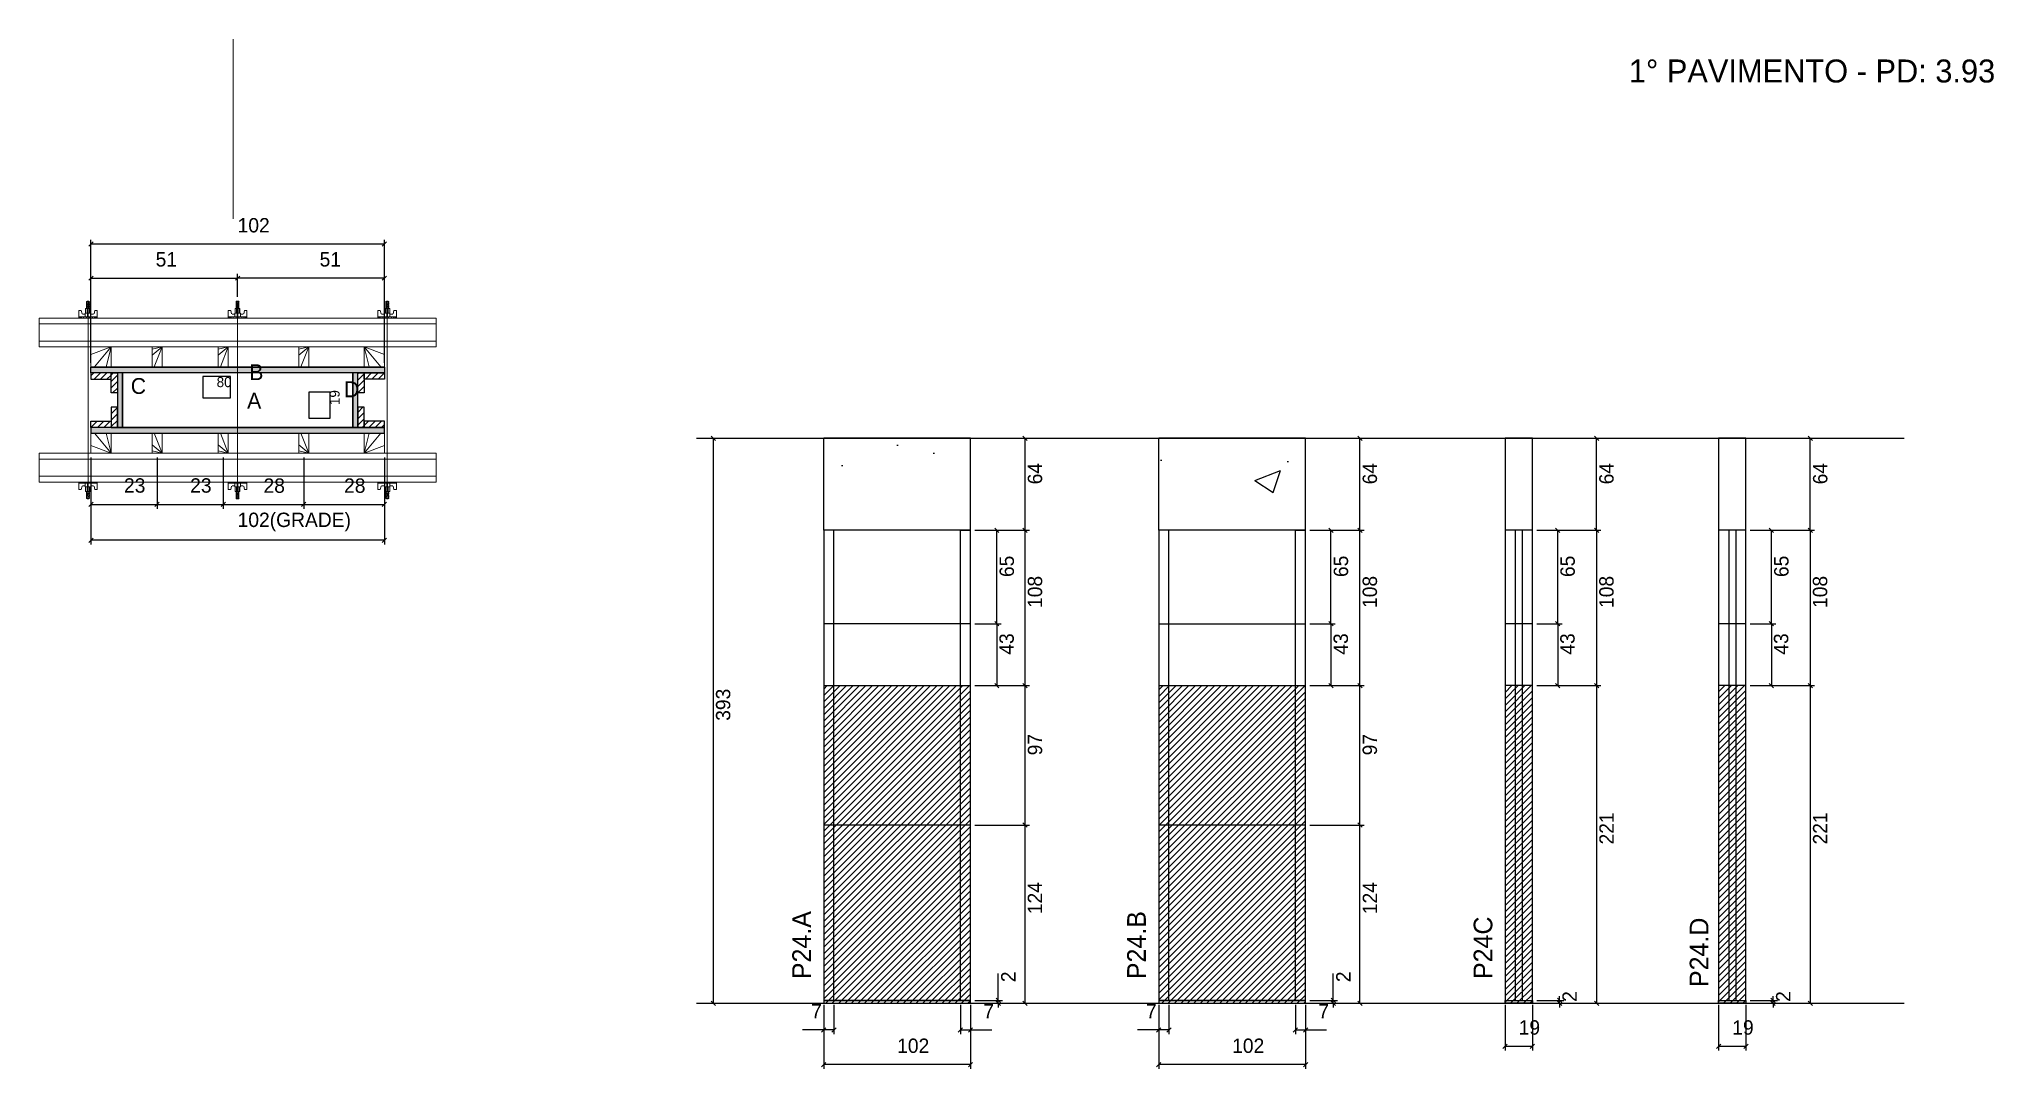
# Model space of a CAD drawing. Header units: metres. Extents: x 6286 to 7645, y 8614 to 9331.
import ezdxf

# ---------------------------------------------------------------- set-up
doc = ezdxf.new("R2010")
doc.units = ezdxf.units.M
for name, color, linetype in [('CHAPA', 7, 'Continuous'), ('COTA', 7, 'Continuous'), ('Hachura', 7, 'Continuous'), ('Madeira', 7, 'Continuous'), ('NOMENCLATURA', 7, 'Continuous'), ('Nível', 7, 'Continuous'), ('Painéis', 7, 'Continuous'), ('Perfil Metálico', 7, 'Continuous'), ('SARR_2.2x7', 7, 'Continuous'), ('SARRAFO', 7, 'Continuous'), ('Texto Seção', 7, 'Continuous'), ('TEXTO_GERAL', 7, 'Continuous')]:
    doc.layers.add(name, color=color, linetype=linetype)

msp = doc.modelspace()

# ---------------------------------------------------------------- hatches: boundary and pattern name
at = {"layer": 'COTA'}
h = msp.add_hatch(dxfattribs=at)
h.set_pattern_fill('AR-CONC')
h.paths.add_polyline_path([(6831.2, 8989.1), (6933.2, 8989.1), (6933.2, 9053.1), (6831.2, 9053.1), (6831.2, 8989.1)])
h = msp.add_hatch(dxfattribs=at)
h.set_pattern_fill('AR-CONC')
h.paths.add_polyline_path([(7064.1, 8989.1), (7166.1, 8989.1), (7166.1, 9053.1), (7064.1, 9053.1), (7064.1, 8989.1)])
h = msp.add_hatch(dxfattribs=at)
h.set_pattern_fill('AR-CONC')
h.paths.add_polyline_path([(7304.8, 8989.1), (7323.8, 8989.1), (7323.8, 9053.1), (7304.8, 9053.1), (7304.8, 8989.1)])
h = msp.add_hatch(dxfattribs=at)
h.set_pattern_fill('AR-CONC')
h.paths.add_polyline_path([(7453.3, 8989.1), (7472.3, 8989.1), (7472.3, 9053.1), (7453.3, 9053.1), (7453.3, 8989.1)])
at = {"layer": 'Hachura'}
h = msp.add_hatch(color=7, dxfattribs=at)
h.dxf.hatch_style = 1
h.paths.add_polyline_path([(6321.7, 9098.7), (6321.7, 9102.7), (6525.7, 9102.7), (6525.7, 9098.7), (6321.7, 9098.7)])
h = msp.add_hatch(color=7, dxfattribs=at)
h.dxf.hatch_style = 1
h.paths.add_polyline_path([(6321.7, 9098.7), (6321.7, 9102.7), (6525.7, 9102.7), (6525.7, 9098.7), (6321.7, 9098.7)])
h = msp.add_hatch(dxfattribs=at)
h.set_pattern_fill('ANSI31')
h.paths.add_polyline_path([(6335.7, 9098.7), (6335.7, 9094.3), (6321.7, 9094.3), (6321.7, 9098.7), (6335.7, 9098.7)])
h = msp.add_hatch(dxfattribs=at)
h.set_pattern_fill('ANSI31')
h.paths.add_polyline_path([(6340.1, 9098.7), (6335.7, 9098.7), (6335.7, 9084.7), (6340.1, 9084.7), (6340.1, 9098.7)])
h = msp.add_hatch(color=7, dxfattribs=at)
h.dxf.hatch_style = 1
h.paths.add_polyline_path([(6343.7, 9098.7), (6340.1, 9098.7), (6340.1, 9060.7), (6343.7, 9060.7), (6343.7, 9098.7)])
h = msp.add_hatch(color=7, dxfattribs=at)
h.dxf.hatch_style = 1
h.paths.add_polyline_path([(6343.7, 9098.7), (6340.1, 9098.7), (6340.1, 9060.7), (6343.7, 9060.7), (6343.7, 9098.7)])
h = msp.add_hatch(color=7, dxfattribs=at)
h.dxf.hatch_style = 1
h.paths.add_polyline_path([(6507.3, 9098.7), (6503.7, 9098.7), (6503.7, 9060.7), (6507.3, 9060.7), (6507.3, 9098.7)])
h = msp.add_hatch(color=7, dxfattribs=at)
h.dxf.hatch_style = 1
h.paths.add_polyline_path([(6507.3, 9098.7), (6503.7, 9098.7), (6503.7, 9060.7), (6507.3, 9060.7), (6507.3, 9098.7)])
h = msp.add_hatch(dxfattribs=at)
h.set_pattern_fill('ANSI31')
h.paths.add_polyline_path([(6511.7, 9098.7), (6507.3, 9098.7), (6507.3, 9084.7), (6511.7, 9084.7), (6511.7, 9098.7)])
h = msp.add_hatch(dxfattribs=at)
h.set_pattern_fill('ANSI31')
h.paths.add_polyline_path([(6511.7, 9098.7), (6511.7, 9094.3), (6525.7, 9094.3), (6525.7, 9098.7), (6511.7, 9098.7)])
h = msp.add_hatch(dxfattribs=at)
h.set_pattern_fill('ANSI31')
h.paths.add_polyline_path([(6335.7, 9060.7), (6335.7, 9065.1), (6321.7, 9065.1), (6321.7, 9060.7), (6335.7, 9060.7)])
h = msp.add_hatch(dxfattribs=at)
h.set_pattern_fill('ANSI31')
h.paths.add_polyline_path([(6340.1, 9060.7), (6335.7, 9060.7), (6335.7, 9074.7), (6340.1, 9074.7), (6340.1, 9060.7)])
h = msp.add_hatch(dxfattribs=at)
h.set_pattern_fill('ANSI31')
h.paths.add_polyline_path([(6511.7, 9060.7), (6507.3, 9060.7), (6507.3, 9074.7), (6511.7, 9074.7), (6511.7, 9060.7)])
h = msp.add_hatch(dxfattribs=at)
h.set_pattern_fill('ANSI31')
h.paths.add_polyline_path([(6511.7, 9060.7), (6511.7, 9065.1), (6525.7, 9065.1), (6525.7, 9060.7), (6511.7, 9060.7)])
h = msp.add_hatch(color=7, dxfattribs=at)
h.dxf.hatch_style = 1
h.paths.add_polyline_path([(6321.7, 9060.7), (6321.7, 9056.7), (6525.7, 9056.7), (6525.7, 9060.7), (6321.7, 9060.7)])
h = msp.add_hatch(color=7, dxfattribs=at)
h.dxf.hatch_style = 1
h.paths.add_polyline_path([(6321.7, 9060.7), (6321.7, 9056.7), (6525.7, 9056.7), (6525.7, 9060.7), (6321.7, 9060.7)])
h = msp.add_hatch(dxfattribs=at)
h.set_pattern_fill('ANSI31')
h.paths.add_polyline_path([(6933.2, 8660.1), (6933.2, 8881.1), (6831.2, 8881.1), (6831.2, 8660.1), (6933.2, 8660.1), (6933.2, 8660.1)])
h = msp.add_hatch(dxfattribs=at)
h.set_pattern_fill('ANSI31')
h.paths.add_polyline_path([(7166.1, 8660.1), (7166.1, 8881.1), (7064.1, 8881.1), (7064.1, 8660.1), (7166.1, 8660.1), (7166.1, 8660.1)])
h = msp.add_hatch(dxfattribs=at)
h.set_pattern_fill('ANSI31')
h.paths.add_polyline_path([(7323.8, 8660.1), (7323.8, 8881.1), (7304.8, 8881.1), (7304.8, 8660.1), (7323.8, 8660.1), (7323.8, 8660.1)])
h = msp.add_hatch(dxfattribs=at)
h.set_pattern_fill('ANSI31')
h.paths.add_polyline_path([(7472.3, 8660.1), (7472.3, 8881.1), (7453.3, 8881.1), (7453.3, 8660.1), (7472.3, 8660.1)])

# ---------------------------------------------------------------- linework, layer by layer
at = {"layer": 'CHAPA', "color": 1, "lineweight": 25}
for points in [[(6321.7, 9098.7), (6321.7, 9102.7), (6525.7, 9102.7), (6525.7, 9098.7)], [(6321.7, 9098.7), (6321.7, 9102.7), (6525.7, 9102.7), (6525.7, 9098.7)], [(6343.7, 9098.7), (6340.1, 9098.7), (6340.1, 9060.7), (6343.7, 9060.7)], [(6343.7, 9098.7), (6340.1, 9098.7), (6340.1, 9060.7), (6343.7, 9060.7)], [(6507.3, 9098.7), (6503.7, 9098.7), (6503.7, 9060.7), (6507.3, 9060.7)], [(6507.3, 9098.7), (6503.7, 9098.7), (6503.7, 9060.7), (6507.3, 9060.7)], [(6321.7, 9060.7), (6321.7, 9056.7), (6525.7, 9056.7), (6525.7, 9060.7)], [(6321.7, 9060.7), (6321.7, 9056.7), (6525.7, 9056.7), (6525.7, 9060.7)]]:
    msp.add_lwpolyline(points, close=True, dxfattribs=at)
at = {"layer": 'COTA', "color": 0, "lineweight": 25}
for p, q in [((6323.2, 9189.7), (6320.2, 9186.7)), ((6524.2, 9186.7), (6527.2, 9189.7)), ((6323.2, 9166), (6320.2, 9163)), ((6425.2, 9166), (6422.2, 9163)), ((6422.2, 9163), (6425.2, 9166)), ((6524.2, 9163), (6527.2, 9166)), ((6756, 9051.6), (6753, 9054.6)), ((6972.6, 9051.6), (6969.6, 9054.6)), ((7205.4, 9051.6), (7202.4, 9054.6)), ((7370, 9051.6), (7367, 9054.6)), ((7518.5, 9051.6), (7515.5, 9054.6)), ((6323.2, 9008.6), (6320.2, 9005.6)), ((6366.2, 9005.6), (6369.2, 9008.6)), ((6369.2, 9008.6), (6366.2, 9005.6)), ((6412.2, 9005.6), (6415.2, 9008.6)), ((6415.2, 9008.6), (6412.2, 9005.6)), ((6468.2, 9005.6), (6471.2, 9008.6)), ((6471.2, 9008.6), (6468.2, 9005.6)), ((6524.2, 9005.6), (6527.2, 9008.6)), ((6323.2, 8983.7), (6320.2, 8980.7)), ((6524.2, 8980.7), (6527.2, 8983.7)), ((6953, 8987.6), (6950, 8990.6)), ((6972.6, 8987.6), (6969.6, 8990.6)), ((6969.6, 8990.6), (6972.6, 8987.6)), ((7185.3, 8987.6), (7182.3, 8990.6)), ((7205.4, 8987.6), (7202.4, 8990.6)), ((7202.4, 8990.6), (7205.4, 8987.6)), ((7343, 8987.6), (7340, 8990.6)), ((7367, 8990.6), (7370, 8987.6)), ((7370, 8987.6), (7367, 8990.6)), ((7491.5, 8987.6), (7488.5, 8990.6)), ((7515.5, 8990.6), (7518.5, 8987.6)), ((7518.5, 8987.6), (7515.5, 8990.6)), ((6950, 8925.6), (6953, 8922.6)), ((6953, 8922.6), (6950, 8925.6)), ((7182.3, 8925.6), (7185.3, 8922.6)), ((7185.3, 8922.6), (7182.3, 8925.6)), ((7340, 8925.6), (7343, 8922.6)), ((7343, 8922.6), (7340, 8925.6)), ((7488.5, 8925.6), (7491.5, 8922.6)), ((7491.5, 8922.6), (7488.5, 8925.6)), ((6950, 8882.6), (6953, 8879.6)), ((6969.6, 8882.6), (6972.6, 8879.6)), ((6972.6, 8879.6), (6969.6, 8882.6)), ((7182.3, 8882.6), (7185.3, 8879.6)), ((7202.4, 8882.6), (7205.4, 8879.6)), ((7205.4, 8879.6), (7202.4, 8882.6)), ((7340, 8882.6), (7343, 8879.6)), ((7367, 8882.6), (7370, 8879.6)), ((7370, 8879.6), (7367, 8882.6)), ((7488.5, 8882.6), (7491.5, 8879.6)), ((7515.5, 8882.6), (7518.5, 8879.6)), ((7518.5, 8879.6), (7515.5, 8882.6)), ((6972.6, 8782.6), (6969.6, 8785.6)), ((6969.6, 8785.6), (6972.6, 8782.6)), ((7205.4, 8782.6), (7202.4, 8785.6)), ((7202.4, 8785.6), (7205.4, 8782.6)), ((6753, 8661.6), (6756, 8658.6)), ((6951, 8663.6), (6954, 8660.6)), ((6954, 8658.6), (6951, 8661.6)), ((6969.6, 8661.6), (6972.6, 8658.6)), ((7183.9, 8663.6), (7186.9, 8660.6)), ((7186.9, 8658.6), (7183.9, 8661.6)), ((7202.4, 8661.6), (7205.4, 8658.6)), ((7341.2, 8663.6), (7344.2, 8660.6)), ((7344.2, 8658.6), (7341.2, 8661.6)), ((7367, 8661.6), (7370, 8658.6)), ((7489.7, 8663.6), (7492.7, 8660.6)), ((7492.7, 8658.6), (7489.7, 8661.6)), ((7515.5, 8661.6), (7518.5, 8658.6)), ((6832.7, 8643.1), (6829.7, 8640.1)), ((6836.7, 8640.1), (6839.7, 8643.1)), ((6927.7, 8643.1), (6924.7, 8640.1)), ((6931.7, 8640.1), (6934.7, 8643.1)), ((7065.6, 8643.1), (7062.6, 8640.1)), ((7069.6, 8640.1), (7072.6, 8643.1)), ((7160.6, 8643.1), (7157.6, 8640.1)), ((7164.6, 8640.1), (7167.6, 8643.1)), ((7306.3, 8631.7), (7303.3, 8628.7)), ((7322.3, 8628.7), (7325.3, 8631.7)), ((7454.8, 8631.7), (7451.8, 8628.7)), ((7470.8, 8628.7), (7473.8, 8631.7)), ((6832.7, 8619), (6829.7, 8616)), ((6931.7, 8616), (6934.7, 8619)), ((7065.6, 8619), (7062.6, 8616)), ((7164.6, 8616), (7167.6, 8619))]:
    msp.add_line(p, q, dxfattribs=at)
at = {"layer": 'COTA', "color": 241, "lineweight": 25}
for p, q in [((6321.7, 9105.7), (6321.7, 9191.2)), ((6525.7, 9188.2), (6321.7, 9188.2)), ((6525.7, 9105.7), (6525.7, 9191.2)), ((6321.7, 9139.7), (6321.7, 9167.5)), ((6321.7, 9164.5), (6423.7, 9164.5)), ((6423.7, 9151.5), (6423.7, 9167.5)), ((6423.7, 9151.5), (6423.7, 9167.5)), ((6525.7, 9164.5), (6423.7, 9164.5)), ((6525.7, 9139.7), (6525.7, 9167.5)), ((6933.2, 9053.1), (6831.2, 9053.1)), ((6831.2, 8989.1), (6831.2, 9053.1)), ((6933.2, 8989.1), (6933.2, 9053.1)), ((7166.1, 9053.1), (7064.1, 9053.1)), ((7064.1, 8989.1), (7064.1, 9053.1)), ((7166.1, 8989.1), (7166.1, 9053.1)), ((6321.7, 9039.7), (6321.7, 8979.2)), ((6321.7, 9039.7), (6321.7, 9004.1)), ((6367.7, 9039.7), (6367.7, 9004.1)), ((6367.7, 9039.7), (6367.7, 9004.1)), ((6413.7, 9039.7), (6413.7, 9004.1)), ((6413.7, 9039.7), (6413.7, 9004.1)), ((6469.7, 9039.7), (6469.7, 9004.1)), ((6469.7, 9039.7), (6469.7, 9004.1)), ((6525.7, 9039.7), (6525.7, 8979.2)), ((6525.7, 9039.7), (6525.7, 9004.1)), ((6321.7, 9007.1), (6367.7, 9007.1)), ((6367.7, 9007.1), (6413.7, 9007.1)), ((6413.7, 9007.1), (6469.7, 9007.1)), ((6469.7, 9007.1), (6525.7, 9007.1)), ((6525.7, 8982.2), (6321.7, 8982.2))]:
    msp.add_line(p, q, dxfattribs=at)
at = {"layer": 'COTA', "color": 180, "lineweight": 25}
for p, q in [((6418.8, 9096.2), (6399.5, 9096.2)), ((6399.5, 9096.2), (6399.5, 9081.2)), ((6418.8, 9081.2), (6418.8, 9096.2)), ((6399.5, 9081.2), (6418.8, 9081.2)), ((6488.1, 9085.2), (6473.1, 9085.2)), ((6473.1, 9085.2), (6473.1, 9067.2)), ((6488.1, 9067.2), (6488.1, 9085.2)), ((6473.1, 9067.2), (6488.1, 9067.2))]:
    msp.add_line(p, q, dxfattribs=at)
at = {"layer": 'COTA', "color": 4, "lineweight": 25}
for p, q in [((6745.6, 9053.1), (6757.5, 9053.1)), ((6754.5, 8660.1), (6754.5, 9053.1)), ((6936.2, 9053.1), (6974.1, 9053.1)), ((6971.1, 8989.1), (6971.1, 9053.1)), ((7169.1, 9053.1), (7206.9, 9053.1)), ((7203.9, 8989.1), (7203.9, 9053.1)), ((7326.8, 9053.1), (7371.5, 9053.1)), ((7368.5, 8989.1), (7368.5, 9053.1)), ((7475.3, 9053.1), (7520, 9053.1)), ((7517, 8989.1), (7517, 9053.1)), ((6936.2, 8989.1), (6974.1, 8989.1)), ((6936.2, 8989.1), (6974.1, 8989.1)), ((6936.2, 8989.1), (6954.5, 8989.1)), ((6951.5, 8924.1), (6951.5, 8989.1)), ((6971.1, 8881.1), (6971.1, 8989.1)), ((7169.1, 8989.1), (7206.9, 8989.1)), ((7169.1, 8989.1), (7206.9, 8989.1)), ((7169.1, 8989.1), (7186.8, 8989.1)), ((7183.8, 8924.1), (7183.8, 8989.1)), ((7203.9, 8881.1), (7203.9, 8989.1)), ((7326.8, 8989.1), (7371.5, 8989.1)), ((7326.8, 8989.1), (7371.5, 8989.1)), ((7326.8, 8989.1), (7344.5, 8989.1)), ((7341.5, 8924.1), (7341.5, 8989.1)), ((7368.5, 8989.1), (7368.5, 8881.1)), ((7475.3, 8989.1), (7520, 8989.1)), ((7475.3, 8989.1), (7520, 8989.1)), ((7475.3, 8989.1), (7493, 8989.1)), ((7490, 8924.1), (7490, 8989.1)), ((7517, 8989.1), (7517, 8881.1)), ((6936.2, 8924.1), (6954.5, 8924.1)), ((6936.2, 8924.1), (6954.5, 8924.1)), ((6951.5, 8924.1), (6951.5, 8881.1)), ((7169.1, 8924.1), (7186.8, 8924.1)), ((7169.1, 8924.1), (7186.8, 8924.1)), ((7183.8, 8924.1), (7183.8, 8881.1)), ((7326.8, 8924.1), (7344.5, 8924.1)), ((7326.8, 8924.1), (7344.5, 8924.1)), ((7341.5, 8924.1), (7341.5, 8881.1)), ((7475.3, 8924.1), (7493, 8924.1)), ((7475.3, 8924.1), (7493, 8924.1)), ((7490, 8924.1), (7490, 8881.1)), ((6936.2, 8881.1), (6974.1, 8881.1)), ((6936.2, 8881.1), (6974.1, 8881.1)), ((6936.2, 8881.1), (6954.5, 8881.1)), ((6971.1, 8784.1), (6971.1, 8881.1)), ((7169.1, 8881.1), (7206.9, 8881.1)), ((7169.1, 8881.1), (7206.9, 8881.1)), ((7169.1, 8881.1), (7186.8, 8881.1)), ((7203.9, 8784.1), (7203.9, 8881.1)), ((7326.8, 8881.1), (7371.5, 8881.1)), ((7326.8, 8881.1), (7371.5, 8881.1)), ((7326.8, 8881.1), (7344.5, 8881.1)), ((7368.5, 8881.1), (7368.5, 8660.1)), ((7475.3, 8881.1), (7520, 8881.1)), ((7475.3, 8881.1), (7520, 8881.1)), ((7475.3, 8881.1), (7493, 8881.1)), ((7517, 8881.1), (7517, 8660.1)), ((6936.2, 8784.1), (6974.1, 8784.1)), ((6936.2, 8784.1), (6974.1, 8784.1)), ((6971.1, 8660.1), (6971.1, 8784.1)), ((7169.1, 8784.1), (7206.9, 8784.1)), ((7169.1, 8784.1), (7206.9, 8784.1)), ((7203.9, 8660.1), (7203.9, 8784.1)), ((6952.5, 8662.1), (6952.5, 8680.9)), ((7185.4, 8662.1), (7185.4, 8680.9)), ((6745.6, 8660.1), (6757.5, 8660.1)), ((6831.2, 8659.1), (6831.2, 8614.5)), ((6831.2, 8657.1), (6831.2, 8638.6)), ((6838.2, 8659.1), (6838.2, 8638.6)), ((6926.2, 8659.1), (6926.2, 8638.6)), ((6933.2, 8659.1), (6933.2, 8614.5)), ((6933.2, 8657.1), (6933.2, 8638.6)), ((6936.2, 8662.1), (6955.5, 8662.1)), ((6936.2, 8660.1), (6955.5, 8660.1)), ((6936.2, 8660.1), (6974.1, 8660.1)), ((6952.5, 8660.1), (6952.5, 8662.1)), ((6952.5, 8660.1), (6952.5, 8657.1)), ((7064.1, 8659.1), (7064.1, 8614.5)), ((7064.1, 8657.1), (7064.1, 8638.6)), ((7071.1, 8659.1), (7071.1, 8638.6)), ((7159.1, 8659.1), (7159.1, 8638.6)), ((7166.1, 8659.1), (7166.1, 8614.5)), ((7166.1, 8657.1), (7166.1, 8638.6)), ((7169.1, 8662.1), (7188.4, 8662.1)), ((7169.1, 8660.1), (7188.4, 8660.1)), ((7169.1, 8660.1), (7206.9, 8660.1)), ((7185.4, 8660.1), (7185.4, 8662.1)), ((7185.4, 8660.1), (7185.4, 8657.1)), ((7304.8, 8659.1), (7304.8, 8627.2)), ((7323.8, 8659.1), (7323.8, 8627.2)), ((7326.8, 8662.1), (7345.7, 8662.1)), ((7326.8, 8660.1), (7345.7, 8660.1)), ((7326.8, 8660.1), (7371.5, 8660.1)), ((7342.7, 8662.1), (7342.7, 8665.1)), ((7342.7, 8660.1), (7342.7, 8662.1)), ((7342.7, 8660.1), (7342.7, 8657.1)), ((7453.3, 8659.1), (7453.3, 8627.2)), ((7472.3, 8659.1), (7472.3, 8627.2)), ((7475.3, 8662.1), (7494.2, 8662.1)), ((7475.3, 8660.1), (7494.2, 8660.1)), ((7475.3, 8660.1), (7520, 8660.1)), ((7491.2, 8662.1), (7491.2, 8665.1)), ((7491.2, 8660.1), (7491.2, 8662.1)), ((7491.2, 8660.1), (7491.2, 8657.1)), ((6831.2, 8641.6), (6816.5, 8641.6)), ((6838.2, 8641.6), (6831.2, 8641.6)), ((6926.2, 8641.6), (6933.2, 8641.6)), ((6933.2, 8641.6), (6948, 8641.6)), ((7064.1, 8641.6), (7049.4, 8641.6)), ((7071.1, 8641.6), (7064.1, 8641.6)), ((7159.1, 8641.6), (7166.1, 8641.6)), ((7166.1, 8641.6), (7180.8, 8641.6)), ((7304.8, 8630.2), (7323.8, 8630.2)), ((7453.3, 8630.2), (7472.3, 8630.2)), ((6933.2, 8617.5), (6831.2, 8617.5)), ((7166.1, 8617.5), (7064.1, 8617.5))]:
    msp.add_line(p, q, dxfattribs=at)
at = {"layer": 'COTA', "color": 241, "lineweight": 25}
for points in [[(7323.8, 8989.1), (7323.8, 9053.1), (7304.8, 9053.1), (7304.8, 8989.1)], [(7472.3, 8989.1), (7472.3, 9053.1), (7453.3, 9053.1), (7453.3, 8989.1)]]:
    msp.add_lwpolyline(points, dxfattribs=at)
at = {"layer": 'Hachura', "color": 0, "lineweight": 9}
for p, q in [((6320.7, 9146.5), (6318.5, 9147.6)), ((6320.7, 9145.3), (6318.5, 9146.4)), ((6318.6, 9148.2), (6319, 9148.5)), ((6318.6, 9147.9), (6318.6, 9148.2)), ((6320.6, 9148.2), (6318.6, 9148.2)), ((6318.6, 9147.9), (6320.6, 9146.9)), ((6318.6, 9147.9), (6320.6, 9146.9)), ((6318.6, 9147.8), (6320.7, 9146.7)), ((6318.6, 9146.7), (6318.6, 9147.4)), ((6320.6, 9146.4), (6318.6, 9147.4)), ((6318.6, 9146.7), (6320.6, 9145.8)), ((6318.6, 9146.7), (6320.7, 9145.6)), ((6318.6, 9145.6), (6318.6, 9146.2)), ((6320.6, 9145.3), (6318.6, 9146.2)), ((6318.6, 9146), (6318.6, 9146.2)), ((6319, 9148.5), (6320.2, 9148.5)), ((6320.6, 9147.6), (6319.3, 9148.2)), ((6320.7, 9147.7), (6319.5, 9148.2)), ((6320.1, 9148.2), (6320.7, 9147.9)), ((6320.6, 9148.2), (6320.2, 9148.5)), ((6320.3, 9148.2), (6320.6, 9148.1)), ((6320.6, 9147.6), (6320.6, 9146.9)), ((6320.6, 9145.8), (6320.6, 9146.4)), ((6424.7, 9146.5), (6422.5, 9147.6)), ((6424.7, 9145.3), (6422.5, 9146.4)), ((6422.6, 9148.2), (6423, 9148.5)), ((6422.6, 9147.9), (6422.6, 9148.2)), ((6424.6, 9148.2), (6422.6, 9148.2)), ((6422.6, 9147.9), (6424.6, 9146.9)), ((6422.6, 9147.9), (6424.6, 9146.9)), ((6422.6, 9147.8), (6424.7, 9146.7)), ((6422.6, 9146.7), (6422.6, 9147.4)), ((6424.6, 9146.4), (6422.6, 9147.4)), ((6422.6, 9146.7), (6424.6, 9145.8)), ((6422.6, 9146.7), (6424.7, 9145.6)), ((6422.6, 9145.6), (6422.6, 9146.2)), ((6424.6, 9145.3), (6422.6, 9146.2)), ((6422.6, 9146), (6422.6, 9146.2)), ((6423, 9148.5), (6424.2, 9148.5)), ((6424.6, 9147.6), (6423.3, 9148.2)), ((6424.7, 9147.7), (6423.5, 9148.2)), ((6424.1, 9148.2), (6424.7, 9147.9)), ((6424.6, 9148.2), (6424.2, 9148.5)), ((6424.3, 9148.2), (6424.6, 9148.1)), ((6424.6, 9147.6), (6424.6, 9146.9)), ((6424.6, 9145.8), (6424.6, 9146.4)), ((6527.3, 9148.2), (6526.6, 9147.9)), ((6528.8, 9147.8), (6526.6, 9146.7)), ((6528.8, 9146.7), (6526.6, 9145.6)), ((6526.7, 9147.7), (6527.8, 9148.2)), ((6526.7, 9146.5), (6528.8, 9147.6)), ((6526.7, 9145.3), (6528.8, 9146.4)), ((6526.8, 9148.2), (6527.1, 9148.5)), ((6527, 9148.2), (6526.8, 9148.1)), ((6526.8, 9147.6), (6528.1, 9148.2)), ((6526.8, 9148.2), (6528.7, 9148.2)), ((6528.7, 9147.9), (6526.8, 9146.9)), ((6528.7, 9147.9), (6526.8, 9146.9)), ((6526.8, 9147.6), (6526.8, 9146.9)), ((6526.8, 9146.4), (6528.7, 9147.4)), ((6528.7, 9146.7), (6526.8, 9145.8)), ((6526.8, 9145.8), (6526.8, 9146.4)), ((6526.8, 9145.3), (6528.7, 9146.2)), ((6528.4, 9148.5), (6527.1, 9148.5)), ((6528.7, 9148.2), (6528.4, 9148.5)), ((6528.7, 9147.9), (6528.7, 9148.2)), ((6528.7, 9146.7), (6528.7, 9147.4)), ((6528.7, 9145.6), (6528.7, 9146.2)), ((6528.7, 9146), (6528.7, 9146.2)), ((6313.2, 9136.7), (6313.2, 9141.9)), ((6313.2, 9141.9), (6314.9, 9141.9)), ((6313.2, 9137.7), (6326.1, 9137.7)), ((6313.2, 9137.7), (6318.4, 9137.7)), ((6326.1, 9136.7), (6313.2, 9136.7)), ((6313.4, 9137.7), (6313.4, 9136.7)), ((6313.6, 9137.7), (6313.6, 9136.7)), ((6313.9, 9137.7), (6313.9, 9136.7)), ((6314.4, 9137.7), (6314.4, 9136.7)), ((6314.9, 9141.9), (6315.5, 9139.7)), ((6315.2, 9137.7), (6315.2, 9136.7)), ((6315.8, 9139.5), (6317.7, 9139.5)), ((6316.6, 9137.7), (6316.6, 9136.7)), ((6325.2, 9136.7), (6317.4, 9136.7)), ((6317.7, 9140.2), (6321.6, 9140.2)), ((6317.7, 9137.7), (6317.7, 9140.2)), ((6319.7, 9137.7), (6317.7, 9137.7)), ((6321.3, 9143.5), (6318, 9143.5)), ((6318, 9143.5), (6318, 9140.2)), ((6321.3, 9143.4), (6318, 9143.4)), ((6318.4, 9137.7), (6319, 9137.7)), ((6320.7, 9144.2), (6318.5, 9145.2)), ((6319.8, 9143.5), (6318.5, 9144.1)), ((6318.6, 9145.6), (6320.6, 9144.6)), ((6318.6, 9145.5), (6320.7, 9144.4)), ((6318.6, 9144.4), (6318.6, 9145.1)), ((6320.6, 9144.1), (6318.6, 9145.1)), ((6318.6, 9144.4), (6320.6, 9143.5)), ((6319.5, 9143.5), (6318.6, 9143.9)), ((6318.6, 9143.5), (6318.6, 9143.9)), ((6318.7, 9137.3), (6318.7, 9137.5)), ((6318.7, 9136.9), (6318.7, 9137.3)), ((6319, 9143.5), (6319, 9140.2)), ((6319.4, 9137.7), (6319.4, 9139.6)), ((6319.7, 9137.7), (6319.7, 9136.7)), ((6319.9, 9139.6), (6319.9, 9137.7)), ((6320.6, 9145), (6320.6, 9145.3)), ((6320.6, 9145), (6320.6, 9144.6)), ((6320.6, 9144.1), (6320.6, 9143.5)), ((6320.6, 9143.5), (6320.6, 9140.2)), ((6320.6, 9137.5), (6320.6, 9137.1)), ((6321.3, 9140.2), (6321.3, 9143.5)), ((6321.6, 9140.2), (6321.3, 9140.2)), ((6321.6, 9140.2), (6321.3, 9140.2)), ((6321.6, 9140.2), (6321.6, 9137.7)), ((6323.5, 9139.5), (6321.6, 9139.5)), ((6322.7, 9137.7), (6322.7, 9136.7)), ((6324.4, 9141.9), (6323.9, 9139.7)), ((6324.1, 9137.7), (6324.1, 9136.7)), ((6326.1, 9141.9), (6324.4, 9141.9)), ((6325, 9137.7), (6325, 9136.7)), ((6325.4, 9137.7), (6325.4, 9136.7)), ((6325.8, 9137.7), (6325.8, 9136.7)), ((6326, 9137.7), (6326, 9136.7)), ((6326.1, 9137.7), (6326.1, 9141.9)), ((6326.1, 9137.7), (6326.1, 9136.7)), ((6417.2, 9136.7), (6417.2, 9141.9)), ((6417.2, 9141.9), (6418.9, 9141.9)), ((6417.2, 9137.7), (6430.1, 9137.7)), ((6417.2, 9137.7), (6422.4, 9137.7)), ((6430.1, 9136.7), (6417.2, 9136.7)), ((6417.4, 9137.7), (6417.4, 9136.7)), ((6417.6, 9137.7), (6417.6, 9136.7)), ((6417.9, 9137.7), (6417.9, 9136.7)), ((6418.4, 9137.7), (6418.4, 9136.7)), ((6418.9, 9141.9), (6419.5, 9139.7)), ((6419.2, 9137.7), (6419.2, 9136.7)), ((6419.8, 9139.5), (6421.7, 9139.5)), ((6420.6, 9137.7), (6420.6, 9136.7)), ((6429.2, 9136.7), (6421.4, 9136.7)), ((6421.7, 9140.2), (6425.6, 9140.2)), ((6421.7, 9137.7), (6421.7, 9140.2)), ((6423.7, 9137.7), (6421.7, 9137.7)), ((6425.3, 9143.5), (6422, 9143.5)), ((6422, 9143.5), (6422, 9140.2)), ((6425.3, 9143.4), (6422, 9143.4)), ((6422.4, 9137.7), (6423, 9137.7)), ((6424.7, 9144.2), (6422.5, 9145.2)), ((6423.8, 9143.5), (6422.5, 9144.1)), ((6422.6, 9145.6), (6424.6, 9144.6)), ((6422.6, 9145.5), (6424.7, 9144.4)), ((6422.6, 9144.4), (6422.6, 9145.1)), ((6424.6, 9144.1), (6422.6, 9145.1)), ((6422.6, 9144.4), (6424.6, 9143.5)), ((6423.5, 9143.5), (6422.6, 9143.9)), ((6422.6, 9143.5), (6422.6, 9143.9)), ((6422.7, 9137.3), (6422.7, 9137.5)), ((6422.7, 9136.9), (6422.7, 9137.3)), ((6423, 9143.5), (6423, 9140.2)), ((6423.4, 9137.7), (6423.4, 9139.6)), ((6423.7, 9137.7), (6423.7, 9136.7)), ((6423.9, 9139.6), (6423.9, 9137.7)), ((6424.6, 9145), (6424.6, 9145.3)), ((6424.6, 9145), (6424.6, 9144.6)), ((6424.6, 9144.1), (6424.6, 9143.5)), ((6424.6, 9143.5), (6424.6, 9140.2)), ((6424.6, 9137.5), (6424.6, 9137.1)), ((6425.3, 9140.2), (6425.3, 9143.5)), ((6425.6, 9140.2), (6425.3, 9140.2)), ((6425.6, 9140.2), (6425.3, 9140.2)), ((6425.6, 9140.2), (6425.6, 9137.7)), ((6427.5, 9139.5), (6425.6, 9139.5)), ((6426.7, 9137.7), (6426.7, 9136.7)), ((6428.4, 9141.9), (6427.9, 9139.7)), ((6428.1, 9137.7), (6428.1, 9136.7)), ((6430.1, 9141.9), (6428.4, 9141.9)), ((6429, 9137.7), (6429, 9136.7)), ((6429.4, 9137.7), (6429.4, 9136.7)), ((6429.8, 9137.7), (6429.8, 9136.7)), ((6430, 9137.7), (6430, 9136.7)), ((6430.1, 9137.7), (6430.1, 9141.9)), ((6430.1, 9137.7), (6430.1, 9136.7)), ((6521.2, 9137.7), (6521.2, 9141.9)), ((6521.2, 9141.9), (6522.9, 9141.9)), ((6534.1, 9137.7), (6521.2, 9137.7)), ((6521.2, 9137.7), (6521.2, 9136.7)), ((6521.2, 9136.7), (6534.1, 9136.7)), ((6521.4, 9137.7), (6521.4, 9136.7)), ((6521.6, 9137.7), (6521.6, 9136.7)), ((6521.9, 9137.7), (6521.9, 9136.7)), ((6522.2, 9136.7), (6530, 9136.7)), ((6522.4, 9137.7), (6522.4, 9136.7)), ((6522.9, 9141.9), (6523.5, 9139.7)), ((6523.2, 9137.7), (6523.2, 9136.7)), ((6523.8, 9139.5), (6525.7, 9139.5)), ((6524.6, 9137.7), (6524.6, 9136.7)), ((6529.6, 9140.2), (6525.7, 9140.2)), ((6525.7, 9140.2), (6525.7, 9137.7)), ((6525.7, 9140.2), (6526, 9140.2)), ((6525.7, 9140.2), (6526, 9140.2)), ((6526, 9143.5), (6529.4, 9143.5)), ((6526, 9140.2), (6526, 9143.5)), ((6526, 9143.4), (6529.4, 9143.4)), ((6528.8, 9145.5), (6526.6, 9144.4)), ((6526.7, 9144.2), (6528.8, 9145.2)), ((6526.7, 9137.5), (6526.7, 9137.1)), ((6528.7, 9145.6), (6526.8, 9144.6)), ((6526.8, 9145), (6526.8, 9145.3)), ((6526.8, 9144.1), (6528.7, 9145.1)), ((6526.8, 9145), (6526.8, 9144.6)), ((6528.7, 9144.4), (6526.8, 9143.5)), ((6526.8, 9144.1), (6526.8, 9143.5)), ((6526.8, 9143.5), (6526.8, 9140.2)), ((6527.5, 9143.5), (6528.8, 9144.1)), ((6527.5, 9139.6), (6527.5, 9137.7)), ((6527.7, 9137.7), (6529.6, 9137.7)), ((6527.7, 9137.7), (6527.7, 9136.7)), ((6527.8, 9143.5), (6528.7, 9143.9)), ((6528, 9137.7), (6528, 9139.6)), ((6528.3, 9143.5), (6528.3, 9140.2)), ((6529, 9137.7), (6528.3, 9137.7)), ((6528.6, 9137.3), (6528.6, 9137.5)), ((6528.6, 9136.9), (6528.6, 9137.3)), ((6528.7, 9144.4), (6528.7, 9145.1)), ((6528.7, 9143.5), (6528.7, 9143.9)), ((6534.1, 9137.7), (6529, 9137.7)), ((6529.4, 9143.5), (6529.4, 9140.2)), ((6529.6, 9137.7), (6529.6, 9140.2)), ((6531.6, 9139.5), (6529.6, 9139.5)), ((6530.7, 9137.7), (6530.7, 9136.7)), ((6532.4, 9141.9), (6531.9, 9139.7)), ((6532.1, 9137.7), (6532.1, 9136.7)), ((6534.1, 9141.9), (6532.4, 9141.9)), ((6533, 9137.7), (6533, 9136.7)), ((6533.4, 9137.7), (6533.4, 9136.7)), ((6533.8, 9137.7), (6533.8, 9136.7)), ((6534, 9137.7), (6534, 9136.7)), ((6534.1, 9136.7), (6534.1, 9141.9)), ((6326.1, 9022.7), (6313.2, 9022.7)), ((6313.2, 9022.7), (6313.2, 9017.6)), ((6313.2, 9021.8), (6326.1, 9021.8)), ((6313.2, 9021.8), (6318.4, 9021.8)), ((6313.2, 9017.6), (6314.9, 9017.6)), ((6313.4, 9021.8), (6313.4, 9022.8)), ((6313.6, 9021.8), (6313.6, 9022.8)), ((6313.9, 9021.8), (6313.9, 9022.8)), ((6314.4, 9021.8), (6314.4, 9022.8)), ((6314.9, 9017.6), (6315.5, 9019.8)), ((6315.2, 9021.8), (6315.2, 9022.8)), ((6315.8, 9020), (6317.7, 9020)), ((6316.6, 9021.8), (6316.6, 9022.8)), ((6325.2, 9022.7), (6317.4, 9022.7)), ((6319.7, 9021.8), (6317.7, 9021.8)), ((6317.7, 9021.8), (6317.7, 9019.3)), ((6317.7, 9019.3), (6321.6, 9019.3)), ((6318, 9016), (6318, 9019.3)), ((6321.3, 9016.1), (6318, 9016.1)), ((6321.3, 9016), (6318, 9016)), ((6318.4, 9021.8), (6319, 9021.8)), ((6319.8, 9016), (6318.5, 9015.4)), ((6320.7, 9015.3), (6318.5, 9014.2)), ((6320.7, 9014.2), (6318.5, 9013.1)), ((6320.7, 9013), (6318.5, 9011.9)), ((6318.6, 9015.1), (6320.6, 9016)), ((6319.5, 9016), (6318.6, 9015.6)), ((6318.6, 9016), (6318.6, 9015.6)), ((6320.6, 9015.4), (6318.6, 9014.4)), ((6318.6, 9015.1), (6318.6, 9014.4)), ((6318.6, 9014), (6320.7, 9015.1)), ((6318.6, 9013.9), (6320.6, 9014.9)), ((6320.6, 9014.2), (6318.6, 9013.3)), ((6318.6, 9013.9), (6318.6, 9013.3)), ((6318.6, 9012.8), (6320.7, 9013.9)), ((6318.6, 9012.8), (6320.6, 9013.7)), ((6318.6, 9013.5), (6318.6, 9013.3)), ((6320.6, 9013.1), (6318.6, 9012.1)), ((6318.6, 9012.8), (6318.6, 9012.1)), ((6318.6, 9011.7), (6320.7, 9012.8)), ((6318.6, 9011.6), (6320.6, 9012.6)), ((6318.6, 9011.6), (6320.6, 9012.6)), ((6318.6, 9011.6), (6318.6, 9011.3)), ((6318.6, 9011.3), (6319, 9010.9)), ((6320.6, 9011.3), (6318.6, 9011.3)), ((6318.7, 9022.6), (6318.7, 9022.2)), ((6318.7, 9022.2), (6318.7, 9022)), ((6319, 9016), (6319, 9019.3)), ((6319, 9010.9), (6320.2, 9010.9)), ((6320.6, 9011.9), (6319.3, 9011.3)), ((6319.4, 9021.8), (6319.4, 9019.8)), ((6320.7, 9011.8), (6319.5, 9011.3)), ((6319.7, 9021.8), (6319.7, 9022.7)), ((6319.9, 9019.8), (6319.9, 9021.8)), ((6320.1, 9011.3), (6320.7, 9011.6)), ((6320.6, 9011.3), (6320.2, 9010.9)), ((6320.3, 9011.3), (6320.6, 9011.4)), ((6320.6, 9022), (6320.6, 9022.4)), ((6320.6, 9016), (6320.6, 9019.3)), ((6320.6, 9015.4), (6320.6, 9016)), ((6320.6, 9014.4), (6320.6, 9014.9)), ((6320.6, 9014.4), (6320.6, 9014.2)), ((6320.6, 9013.7), (6320.6, 9013.1)), ((6320.6, 9011.9), (6320.6, 9012.6)), ((6321.3, 9019.3), (6321.3, 9016)), ((6321.6, 9019.3), (6321.3, 9019.3)), ((6321.6, 9019.3), (6321.3, 9019.3)), ((6321.6, 9019.3), (6321.6, 9021.8)), ((6323.5, 9020), (6321.6, 9020)), ((6322.7, 9021.8), (6322.7, 9022.7)), ((6324.4, 9017.6), (6323.9, 9019.8)), ((6324.1, 9021.8), (6324.1, 9022.8)), ((6326.1, 9017.6), (6324.4, 9017.6)), ((6325, 9021.8), (6325, 9022.8)), ((6325.4, 9021.8), (6325.4, 9022.8)), ((6325.8, 9021.8), (6325.8, 9022.8)), ((6326, 9021.8), (6326, 9022.8)), ((6326.1, 9021.8), (6326.1, 9022.7)), ((6326.1, 9021.8), (6326.1, 9017.6)), ((6430.1, 9022.7), (6417.2, 9022.7)), ((6417.2, 9022.7), (6417.2, 9017.6)), ((6417.2, 9021.8), (6430.1, 9021.8)), ((6417.2, 9021.8), (6422.4, 9021.8)), ((6417.2, 9017.6), (6418.9, 9017.6)), ((6417.4, 9021.8), (6417.4, 9022.8)), ((6417.6, 9021.8), (6417.6, 9022.8)), ((6417.9, 9021.8), (6417.9, 9022.8)), ((6418.4, 9021.8), (6418.4, 9022.8)), ((6418.9, 9017.6), (6419.5, 9019.8)), ((6419.2, 9021.8), (6419.2, 9022.8)), ((6419.8, 9020), (6421.7, 9020)), ((6420.6, 9021.8), (6420.6, 9022.8)), ((6429.2, 9022.7), (6421.4, 9022.7)), ((6423.7, 9021.8), (6421.7, 9021.8)), ((6421.7, 9021.8), (6421.7, 9019.3)), ((6421.7, 9019.3), (6425.6, 9019.3)), ((6422, 9016), (6422, 9019.3)), ((6425.3, 9016.1), (6422, 9016.1)), ((6425.3, 9016), (6422, 9016)), ((6422.4, 9021.8), (6423, 9021.8)), ((6423.8, 9016), (6422.5, 9015.4)), ((6424.7, 9015.3), (6422.5, 9014.2)), ((6424.7, 9014.2), (6422.5, 9013.1)), ((6424.7, 9013), (6422.5, 9011.9)), ((6422.6, 9015.1), (6424.6, 9016)), ((6423.5, 9016), (6422.6, 9015.6)), ((6422.6, 9016), (6422.6, 9015.6)), ((6424.6, 9015.4), (6422.6, 9014.4)), ((6422.6, 9015.1), (6422.6, 9014.4)), ((6422.6, 9014), (6424.7, 9015.1)), ((6422.6, 9013.9), (6424.6, 9014.9)), ((6424.6, 9014.2), (6422.6, 9013.3)), ((6422.6, 9013.9), (6422.6, 9013.3)), ((6422.6, 9012.8), (6424.7, 9013.9)), ((6422.6, 9012.8), (6424.6, 9013.7)), ((6422.6, 9013.5), (6422.6, 9013.3)), ((6424.6, 9013.1), (6422.6, 9012.1)), ((6422.6, 9012.8), (6422.6, 9012.1)), ((6422.6, 9011.7), (6424.7, 9012.8)), ((6422.6, 9011.6), (6424.6, 9012.6)), ((6422.6, 9011.6), (6424.6, 9012.6)), ((6422.6, 9011.6), (6422.6, 9011.3)), ((6422.6, 9011.3), (6423, 9010.9)), ((6424.6, 9011.3), (6422.6, 9011.3)), ((6422.7, 9022.6), (6422.7, 9022.2)), ((6422.7, 9022.2), (6422.7, 9022)), ((6423, 9016), (6423, 9019.3)), ((6423, 9010.9), (6424.2, 9010.9)), ((6424.6, 9011.9), (6423.3, 9011.3)), ((6423.4, 9021.8), (6423.4, 9019.8)), ((6424.7, 9011.8), (6423.5, 9011.3)), ((6423.7, 9021.8), (6423.7, 9022.7)), ((6423.9, 9019.8), (6423.9, 9021.8)), ((6424.1, 9011.3), (6424.7, 9011.6)), ((6424.6, 9011.3), (6424.2, 9010.9)), ((6424.3, 9011.3), (6424.6, 9011.4)), ((6424.6, 9022), (6424.6, 9022.4)), ((6424.6, 9016), (6424.6, 9019.3)), ((6424.6, 9015.4), (6424.6, 9016)), ((6424.6, 9014.4), (6424.6, 9014.9)), ((6424.6, 9014.4), (6424.6, 9014.2)), ((6424.6, 9013.7), (6424.6, 9013.1)), ((6424.6, 9011.9), (6424.6, 9012.6)), ((6425.3, 9019.3), (6425.3, 9016)), ((6425.6, 9019.3), (6425.3, 9019.3)), ((6425.6, 9019.3), (6425.3, 9019.3)), ((6425.6, 9019.3), (6425.6, 9021.8)), ((6427.5, 9020), (6425.6, 9020)), ((6426.7, 9021.8), (6426.7, 9022.7)), ((6428.4, 9017.6), (6427.9, 9019.8)), ((6428.1, 9021.8), (6428.1, 9022.8)), ((6430.1, 9017.6), (6428.4, 9017.6)), ((6429, 9021.8), (6429, 9022.8)), ((6429.4, 9021.8), (6429.4, 9022.8)), ((6429.8, 9021.8), (6429.8, 9022.8)), ((6430, 9021.8), (6430, 9022.8)), ((6430.1, 9021.8), (6430.1, 9022.7)), ((6430.1, 9021.8), (6430.1, 9017.6)), ((6521.2, 9022.7), (6534.1, 9022.7)), ((6521.2, 9021.8), (6521.2, 9022.7)), ((6534.1, 9021.8), (6521.2, 9021.8)), ((6521.2, 9021.8), (6521.2, 9017.6)), ((6521.2, 9017.6), (6522.9, 9017.6)), ((6521.4, 9021.8), (6521.4, 9022.8)), ((6521.6, 9021.8), (6521.6, 9022.8)), ((6521.9, 9021.8), (6521.9, 9022.8)), ((6522.2, 9022.7), (6530, 9022.7)), ((6522.4, 9021.8), (6522.4, 9022.8)), ((6522.9, 9017.6), (6523.5, 9019.8)), ((6523.2, 9021.8), (6523.2, 9022.8)), ((6523.8, 9020), (6525.7, 9020)), ((6524.6, 9021.8), (6524.6, 9022.7)), ((6525.7, 9019.3), (6525.7, 9021.8)), ((6529.6, 9019.3), (6525.7, 9019.3)), ((6525.7, 9019.3), (6526, 9019.3)), ((6525.7, 9019.3), (6526, 9019.3)), ((6526, 9019.3), (6526, 9016)), ((6526, 9016.1), (6529.4, 9016.1)), ((6526, 9016), (6529.4, 9016)), ((6528.8, 9014), (6526.6, 9015.1)), ((6528.8, 9012.8), (6526.6, 9013.9)), ((6528.8, 9011.7), (6526.6, 9012.8)), ((6527.3, 9011.3), (6526.6, 9011.6)), ((6526.7, 9022), (6526.7, 9022.4)), ((6526.7, 9015.3), (6528.8, 9014.2)), ((6526.7, 9014.2), (6528.8, 9013.1)), ((6526.7, 9013), (6528.8, 9011.9)), ((6526.7, 9011.8), (6527.8, 9011.3)), ((6526.8, 9016), (6526.8, 9019.3)), ((6526.8, 9015.4), (6526.8, 9016)), ((6528.7, 9015.1), (6526.8, 9016)), ((6526.8, 9015.4), (6528.7, 9014.4)), ((6526.8, 9014.4), (6526.8, 9014.9)), ((6528.7, 9013.9), (6526.8, 9014.9)), ((6526.8, 9014.4), (6526.8, 9014.2)), ((6526.8, 9014.2), (6528.7, 9013.3)), ((6526.8, 9013.7), (6526.8, 9013.1)), ((6528.7, 9012.8), (6526.8, 9013.7)), ((6526.8, 9013.1), (6528.7, 9012.1)), ((6528.7, 9011.6), (6526.8, 9012.6)), ((6526.8, 9011.9), (6526.8, 9012.6)), ((6528.7, 9011.6), (6526.8, 9012.6)), ((6526.8, 9011.9), (6528.1, 9011.3)), ((6527, 9011.3), (6526.8, 9011.4)), ((6526.8, 9011.3), (6527.1, 9010.9)), ((6526.8, 9011.3), (6528.7, 9011.3)), ((6528.4, 9010.9), (6527.1, 9010.9)), ((6527.5, 9019.8), (6527.5, 9021.8)), ((6527.5, 9016), (6528.8, 9015.4)), ((6527.7, 9021.8), (6527.7, 9022.7)), ((6527.7, 9021.8), (6529.6, 9021.8)), ((6527.8, 9016), (6528.7, 9015.6)), ((6528, 9021.8), (6528, 9019.8)), ((6529, 9021.8), (6528.3, 9021.8)), ((6528.3, 9016), (6528.3, 9019.3)), ((6528.7, 9011.3), (6528.4, 9010.9)), ((6528.6, 9022.6), (6528.6, 9022.2)), ((6528.6, 9022.2), (6528.6, 9022)), ((6528.7, 9016), (6528.7, 9015.6)), ((6528.7, 9015.1), (6528.7, 9014.4)), ((6528.7, 9013.9), (6528.7, 9013.3)), ((6528.7, 9013.5), (6528.7, 9013.3)), ((6528.7, 9012.8), (6528.7, 9012.1)), ((6528.7, 9011.6), (6528.7, 9011.3)), ((6534.1, 9021.8), (6529, 9021.8)), ((6529.4, 9016), (6529.4, 9019.3)), ((6529.6, 9021.8), (6529.6, 9019.3)), ((6531.6, 9020), (6529.6, 9020)), ((6530.7, 9021.8), (6530.7, 9022.8)), ((6532.4, 9017.6), (6531.9, 9019.8)), ((6532.1, 9021.8), (6532.1, 9022.8)), ((6534.1, 9017.6), (6532.4, 9017.6)), ((6533, 9021.8), (6533, 9022.8)), ((6533.4, 9021.8), (6533.4, 9022.8)), ((6533.8, 9021.8), (6533.8, 9022.8)), ((6534, 9021.8), (6534, 9022.8)), ((6534.1, 9022.7), (6534.1, 9017.6))]:
    msp.add_line(p, q, dxfattribs=at)
at = {"layer": 'Hachura', "color": 251, "lineweight": 9}
for p, q in [((6319.7, 9147.5), (6319.7, 9015.7)), ((6423.7, 9147.5), (6423.7, 9015.7)), ((6527.7, 9147.5), (6527.7, 9015.7))]:
    msp.add_line(p, q, dxfattribs=at)
at = {"layer": 'Madeira', "color": 126, "lineweight": 18}
for p, q in [((6335.7, 9116.7), (6321.7, 9111.3)), ((6335.7, 9116.7), (6324.2, 9102.8)), ((6335.7, 9116.7), (6332.2, 9102.7)), ((6371.2, 9116.8), (6364.2, 9111)), ((6371.2, 9116.8), (6364.2, 9115)), ((6371.2, 9116.8), (6365.7, 9102.8)), ((6417.2, 9116.8), (6410.2, 9111)), ((6417.2, 9116.8), (6410.2, 9115)), ((6417.2, 9116.8), (6411.7, 9102.8)), ((6473.2, 9116.8), (6466.2, 9111)), ((6473.2, 9116.8), (6466.2, 9115)), ((6473.2, 9116.8), (6467.7, 9102.8)), ((6511.7, 9116.8), (6523.2, 9102.8)), ((6511.7, 9116.8), (6515.2, 9102.8)), ((6511.7, 9116.8), (6525.7, 9111.3)), ((6335.7, 9042.8), (6324.2, 9056.7)), ((6335.7, 9042.8), (6332.2, 9056.7)), ((6371.2, 9042.7), (6365.7, 9056.7)), ((6417.2, 9042.7), (6411.7, 9056.7)), ((6473.2, 9042.7), (6467.7, 9056.7)), ((6511.7, 9042.7), (6523.2, 9056.7)), ((6511.7, 9042.7), (6515.2, 9056.7)), ((6335.7, 9042.8), (6321.7, 9048.2)), ((6371.2, 9042.7), (6364.2, 9048.5)), ((6371.2, 9042.7), (6364.2, 9044.5)), ((6417.2, 9042.7), (6410.2, 9048.5)), ((6417.2, 9042.7), (6410.2, 9044.5)), ((6473.2, 9042.7), (6466.2, 9048.5)), ((6473.2, 9042.7), (6466.2, 9044.5)), ((6511.7, 9042.7), (6525.7, 9048.2))]:
    msp.add_line(p, q, dxfattribs=at)
for points in [[(6525.7, 9116.8), (6525.7, 9102.8), (6321.7, 9102.8), (6321.7, 9116.8)], [(6335.7, 9116.7), (6335.7, 9102.7), (6321.7, 9102.8), (6321.7, 9116.8)], [(6371.2, 9116.8), (6364.2, 9116.8), (6364.2, 9102.8), (6371.2, 9102.8)], [(6417.2, 9116.8), (6410.2, 9116.8), (6410.2, 9102.8), (6417.2, 9102.8)], [(6473.2, 9116.8), (6466.2, 9116.8), (6466.2, 9102.8), (6473.2, 9102.8)], [(6511.7, 9116.8), (6511.7, 9102.8), (6525.7, 9102.7), (6525.7, 9116.7)], [(6335.7, 9042.8), (6335.7, 9056.8), (6321.7, 9056.7), (6321.7, 9042.7)], [(6525.7, 9042.7), (6525.7, 9056.7), (6321.7, 9056.7), (6321.7, 9042.7)], [(6371.2, 9042.7), (6364.2, 9042.7), (6364.2, 9056.7), (6371.2, 9056.7)], [(6417.2, 9042.7), (6410.2, 9042.7), (6410.2, 9056.7), (6417.2, 9056.7)], [(6473.2, 9042.7), (6466.2, 9042.7), (6466.2, 9056.7), (6473.2, 9056.7)], [(6511.7, 9042.7), (6511.7, 9056.7), (6525.7, 9056.7), (6525.7, 9042.7)]]:
    msp.add_lwpolyline(points, close=True, dxfattribs=at)
at = {"layer": 'Nível', "color": 4, "lineweight": 25}
for p, q in [((6742.6, 9053.1), (7582.4, 9053.1)), ((6742.6, 8660.1), (7582.4, 8660.1))]:
    msp.add_line(p, q, dxfattribs=at)
at = {"layer": 'Painéis', "color": 200, "lineweight": 25}
for p, q in [((6831.2, 8989.1), (6831.2, 8660.1)), ((6933.2, 8989.1), (6831.2, 8989.1)), ((6933.2, 8660.1), (6933.2, 8989.1)), ((7064.1, 8989.1), (7064.1, 8660.1)), ((7166.1, 8989.1), (7064.1, 8989.1)), ((7166.1, 8660.1), (7166.1, 8989.1)), ((7304.8, 8989.1), (7304.8, 8662.1)), ((7323.8, 8989.1), (7304.8, 8989.1)), ((7323.8, 8662.1), (7323.8, 8989.1)), ((7453.3, 8989.1), (7453.3, 8662.1)), ((7472.3, 8989.1), (7453.3, 8989.1)), ((7472.3, 8662.1), (7472.3, 8989.1)), ((6933.2, 8924.1), (6831.2, 8924.1)), ((7064.1, 8924.1), (7166.1, 8924.1)), ((7323.8, 8924.1), (7304.8, 8924.1)), ((7472.3, 8924.1), (7453.3, 8924.1)), ((6831.2, 8881.1), (6933.2, 8881.1)), ((7064.1, 8881.1), (7166.1, 8881.1)), ((7323.8, 8881.1), (7304.8, 8881.1)), ((7472.3, 8881.1), (7453.3, 8881.1)), ((6933.2, 8784.1), (6831.2, 8784.1)), ((7166.1, 8784.1), (7064.1, 8784.1)), ((6831.2, 8662.1), (6933.2, 8662.1)), ((7064.1, 8662.1), (7166.1, 8662.1)), ((7304.8, 8662.1), (7323.8, 8662.1)), ((7453.3, 8662.1), (7472.3, 8662.1))]:
    msp.add_line(p, q, dxfattribs=at)
for points in [[(6503.7, 9060.7), (6503.7, 9098.7), (6343.7, 9098.7), (6343.7, 9060.7)], [(6933.2, 8662.1), (6831.2, 8662.1), (6831.2, 8660.1), (6933.2, 8660.1)], [(7166.1, 8662.1), (7064.1, 8662.1), (7064.1, 8660.1), (7166.1, 8660.1)], [(7304.8, 8662.1), (7323.8, 8662.1), (7323.8, 8660.1), (7304.8, 8660.1)], [(7453.3, 8662.1), (7472.3, 8662.1), (7472.3, 8660.1), (7453.3, 8660.1)]]:
    msp.add_lwpolyline(points, close=True, dxfattribs=at)
at = {"layer": 'Perfil Metálico', "color": 224, "lineweight": 18}
for points in [[(6285.7, 9136.7), (6285.7, 9116.7), (6561.7, 9116.7), (6561.7, 9136.7)], [(6561.7, 9120.7), (6561.7, 9132.7), (6285.7, 9132.7), (6285.7, 9120.7)], [(6285.7, 9022.7), (6285.7, 9042.7), (6561.7, 9042.7), (6561.7, 9022.7)], [(6561.7, 9038.7), (6561.7, 9026.7), (6285.7, 9026.7), (6285.7, 9038.7)]]:
    msp.add_lwpolyline(points, close=True, dxfattribs=at)
at = {"layer": 'SARR_2.2x7', "color": 40, "lineweight": 25}
for p, q in [((6838.2, 8989.1), (6831.2, 8989.1)), ((6838.2, 8881.1), (6838.2, 8989.1)), ((6926.2, 8881.1), (6926.2, 8989.1)), ((6926.2, 8989.1), (6933.2, 8989.1)), ((7071.1, 8989.1), (7064.1, 8989.1)), ((7071.1, 8881.1), (7071.1, 8989.1)), ((7159.1, 8881.1), (7159.1, 8989.1)), ((7159.1, 8989.1), (7166.1, 8989.1)), ((7311.8, 8989.1), (7311.8, 8662.1)), ((7316.8, 8989.1), (7316.8, 8662.1)), ((7460.3, 8989.1), (7460.3, 8662.1)), ((7465.3, 8989.1), (7465.3, 8662.1)), ((6838.2, 8784.1), (6838.2, 8881.1)), ((6926.2, 8784.1), (6926.2, 8881.1)), ((7071.1, 8784.1), (7071.1, 8881.1)), ((7159.1, 8784.1), (7159.1, 8881.1)), ((6838.2, 8662.1), (6838.2, 8784.1)), ((6926.2, 8662.1), (6926.2, 8784.1)), ((7071.1, 8662.1), (7071.1, 8784.1)), ((7159.1, 8662.1), (7159.1, 8784.1))]:
    msp.add_line(p, q, dxfattribs=at)
at = {"layer": 'SARRAFO', "color": 251, "lineweight": 25}
for points in [[(6321.7, 9094.3), (6335.7, 9094.3), (6335.7, 9098.7), (6321.7, 9098.7)], [(6335.7, 9084.7), (6335.7, 9098.7), (6340.1, 9098.7), (6340.1, 9084.7)], [(6507.3, 9084.7), (6507.3, 9098.7), (6511.7, 9098.7), (6511.7, 9084.7)], [(6525.7, 9094.3), (6511.7, 9094.3), (6511.7, 9098.7), (6525.7, 9098.7)], [(6321.7, 9065.1), (6335.7, 9065.1), (6335.7, 9060.7), (6321.7, 9060.7)], [(6335.7, 9074.7), (6335.7, 9060.7), (6340.1, 9060.7), (6340.1, 9074.7)], [(6507.3, 9074.7), (6507.3, 9060.7), (6511.7, 9060.7), (6511.7, 9074.7)], [(6525.7, 9065.1), (6511.7, 9065.1), (6511.7, 9060.7), (6525.7, 9060.7)]]:
    msp.add_lwpolyline(points, close=True, dxfattribs=at)
at = {"layer": 'Texto Seção', "color": 252, "lineweight": 15}
msp.add_line((6420.7, 9205.8), (6420.7, 9330.8), dxfattribs=at)

# ---------------------------------------------------------------- texts
at = {"layer": 'COTA', "color": 241, "lineweight": 25}
for s, p in [('102', (6423.7, 9196.3)), ('51', (6366.7, 9172.6)), ('51', (6480.7, 9172.6)), ('23', (6344.7, 9015.3)), ('23', (6390.7, 9015.3)), ('28', (6441.7, 9015.2)), ('28', (6497.7, 9015.2)), ('102(GRADE)', (6423.7, 8991.4))]:
    msp.add_text(s, height=10, dxfattribs=at).set_placement(p)
at = {"layer": 'COTA', "color": 1, "lineweight": 25}
msp.add_text('80', height=7, dxfattribs=at).set_placement((6409.1, 9088.7))
msp.add_text('19', height=7, rotation=90, dxfattribs=at).set_placement((6494.6, 9076.2))
at = {"layer": 'COTA', "color": 240, "lineweight": 25}
for s, p in [('64', (6983, 9021.1)), ('64', (7215.8, 9021.1)), ('64', (7380.3, 9021.1)), ('64', (7528.9, 9021.1)), ('65', (6963.4, 8956.6)), ('65', (7195.7, 8956.6)), ('65', (7353.3, 8956.6)), ('65', (7501.9, 8956.6)), ('108', (6983, 8935.1)), ('108', (7215.8, 8935.1)), ('108', (7380.3, 8935.1)), ('108', (7528.8, 8935.1)), ('43', (6963.3, 8902.6)), ('43', (7195.6, 8902.6)), ('43', (7353.2, 8902.6)), ('43', (7501.7, 8902.6)), ('393', (6766.2, 8856.6)), ('97', (6983, 8832.6)), ('97', (7215.8, 8832.6)), ('221', (7380.4, 8770.6)), ('221', (7528.9, 8770.6)), ('124', (6983, 8722.1)), ('124', (7215.9, 8722.1)), ('2', (6964.5, 8674.8)), ('2', (7197.4, 8674.8)), ('2', (7354.7, 8661.1)), ('2', (7503.2, 8661.1))]:
    msp.add_text(s, height=10, rotation=90, dxfattribs=at).set_placement(p)
for s, p in [('7', (6822.4, 8649.6)), ('7', (6942.1, 8649.6)), ('7', (7055.2, 8649.6)), ('7', (7175, 8649.6)), ('19', (7314.3, 8638.3)), ('19', (7462.8, 8638.3)), ('102', (6882.2, 8625.6)), ('102', (7115.1, 8625.6))]:
    msp.add_text(s, height=10, dxfattribs=at).set_placement(p)
at = {"layer": 'NOMENCLATURA', "color": 2, "lineweight": 25}
msp.add_text('1° PAVIMENTO - PD: 3.93', height=16, dxfattribs=at).set_placement((7390.9, 9300.6))
at = {"layer": 'Texto Seção', "color": 7, "lineweight": 15}
for s, p in [('P24.A', (6822.3, 8676.9)), ('P24.B', (7055.1, 8676.9)), ('P24C', (7296, 8677)), ('P24.D', (7446.2, 8671.4))]:
    msp.add_text(s, height=13, rotation=90, dxfattribs=at).set_placement(p)
at = {"layer": 'TEXTO_GERAL', "color": 7, "lineweight": 25}
for s, p in [('C', (6349.4, 9084)), ('B', (6431.8, 9093.6)), ('D', (6497.7, 9081.7)), ('A', (6430.3, 9073.8))]:
    msp.add_text(s, height=11, dxfattribs=at).set_placement(p)

doc.saveas('drawing.dxf')
